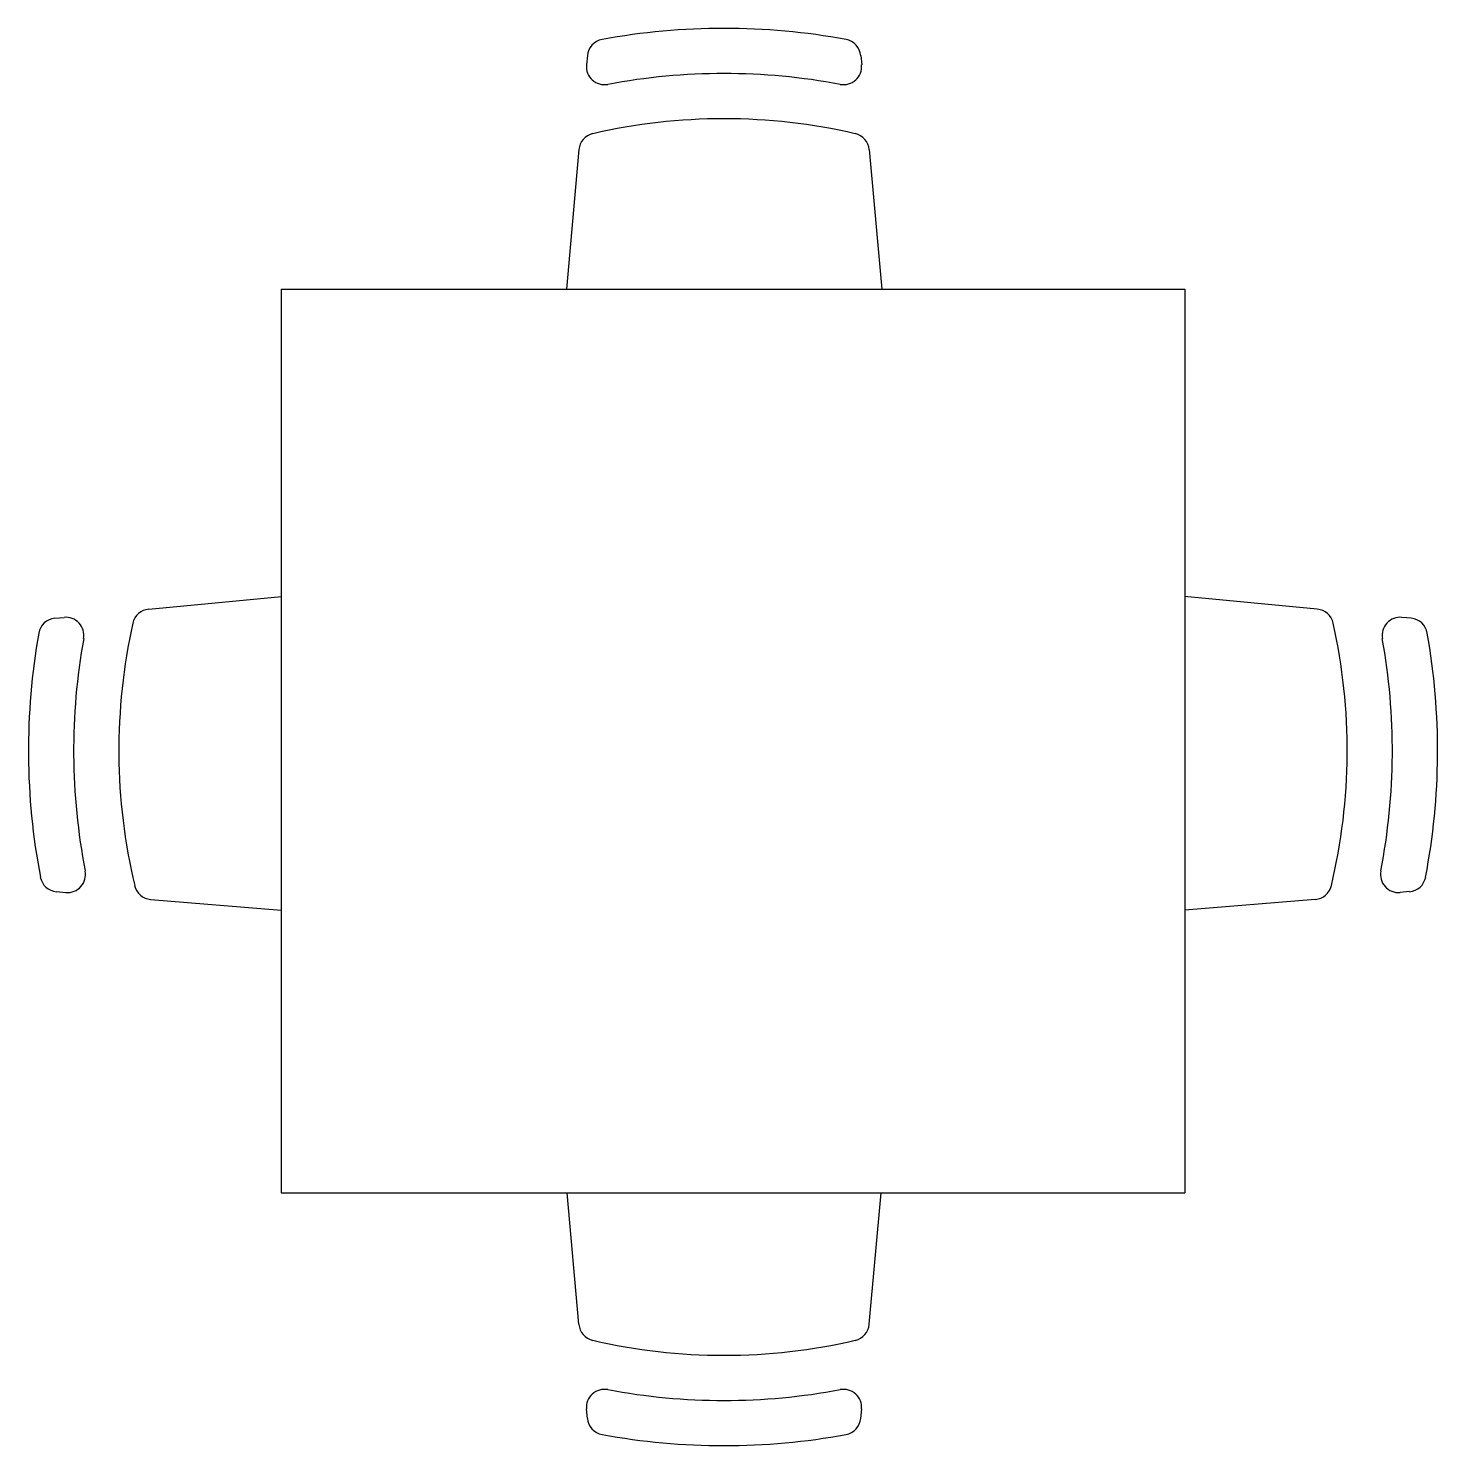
# Model space of a CAD drawing. Extents: x 280.91 to 282.47, y 78.69 to 80.26.
import ezdxf

# ---------------------------------------------------------------- set-up
doc = ezdxf.new("R2010")
doc.units = 0
doc.layers.get('0').update_dxf_attribs({"linetype": 'CONTINUOUS'})

msp = doc.modelspace()

# ---------------------------------------------------------------- linework, layer by layer
at = {"color": 0}
for p, q in [((281.5276, 80.2269), (281.5266, 80.2166)), ((281.8301, 80.2269), (281.8311, 80.2166)), ((281.5182, 80.1229), (281.5044, 79.9686)), ((281.8394, 80.1229), (281.8533, 79.9686)), ((281.1887, 79.9686), (281.1887, 78.9686)), ((281.1887, 79.9686), (282.1887, 79.9686)), ((282.1887, 79.9686), (282.1887, 78.9686)), ((281.0423, 79.6145), (281.1891, 79.6286)), ((282.3352, 79.6145), (282.1884, 79.6286)), ((280.9383, 79.6044), (280.9487, 79.6054)), ((282.4391, 79.6044), (282.4288, 79.6054)), ((280.9404, 79.3019), (280.9507, 79.301)), ((281.0445, 79.2932), (281.1887, 79.2813)), ((282.333, 79.2932), (282.1887, 79.2813)), ((282.4371, 79.3019), (282.4268, 79.301)), ((281.1887, 78.9686), (282.1887, 78.9686)), ((281.5182, 78.8232), (281.5052, 78.9686)), ((281.8394, 78.8232), (281.8525, 78.9686)), ((281.5276, 78.7191), (281.5266, 78.7295)), ((281.8301, 78.7191), (281.8311, 78.7295))]:
    msp.add_line(p, q, dxfattribs=at)
for centre, radius, start, end in [((281.6788, 79.5125), 0.7446, 79.5555, 100.4445), ((281.5475, 80.2251), 0.02, 100.4445, 174.8808), ((281.8102, 80.2251), 0.02, 5.1192, 79.5555), ((281.5465, 80.2148), 0.02, 174.8808, 280.668), ((281.8111, 80.2148), 0.02, 259.332, 5.1192), ((281.6788, 79.5125), 0.6946, 79.332, 100.668), ((281.6788, 79.5125), 0.6446, 76.9837, 103.0163), ((281.5382, 80.1211), 0.02, 103.0163, 174.8808), ((281.8195, 80.1211), 0.02, 5.1192, 76.9837), ((280.9403, 79.5845), 0.02, 95.5063, 169.9425), ((280.9506, 79.5855), 0.02, 349.7191, 95.5063), ((281.0442, 79.5945), 0.02, 95.5063, 167.3708), ((282.3333, 79.5945), 0.02, 12.6292, 84.4937), ((282.4269, 79.5855), 0.02, 84.4937, 190.2809), ((282.4372, 79.5845), 0.02, 10.0575, 84.4937), ((281.6538, 79.458), 0.7446, 169.9425, 190.8316), ((281.6538, 79.458), 0.6446, 167.3708, 193.4033), ((281.7237, 79.458), 0.6446, 346.5967, 12.6292), ((281.7237, 79.458), 0.7446, 349.1684, 10.0575), ((281.6538, 79.458), 0.6946, 169.7191, 191.055), ((281.7237, 79.458), 0.6946, 348.945, 10.2809), ((280.9524, 79.3209), 0.02, 265.2678, 11.055), ((282.4251, 79.3209), 0.02, 168.945, 274.7322), ((280.942, 79.3218), 0.02, 190.8316, 265.2678), ((281.0461, 79.3132), 0.02, 193.4033, 265.2678), ((282.3314, 79.3132), 0.02, 274.7322, 346.5967), ((282.4355, 79.3218), 0.02, 274.7322, 349.1684), ((281.5382, 78.8249), 0.02, 185.1192, 256.9837), ((281.8195, 78.8249), 0.02, 283.0163, 354.8808), ((281.6788, 79.4335), 0.6446, 256.9837, 283.0163), ((281.5465, 78.7312), 0.02, 79.332, 185.1192), ((281.6788, 79.4335), 0.6946, 259.332, 280.668), ((281.8111, 78.7312), 0.02, 354.8808, 100.668), ((281.5475, 78.7209), 0.02, 185.1192, 259.5555), ((281.8102, 78.7209), 0.02, 280.4445, 354.8808), ((281.6788, 79.4335), 0.7446, 259.5555, 280.4445)]:
    msp.add_arc(centre, radius, start, end, dxfattribs=at)

doc.saveas('drawing.dxf')
